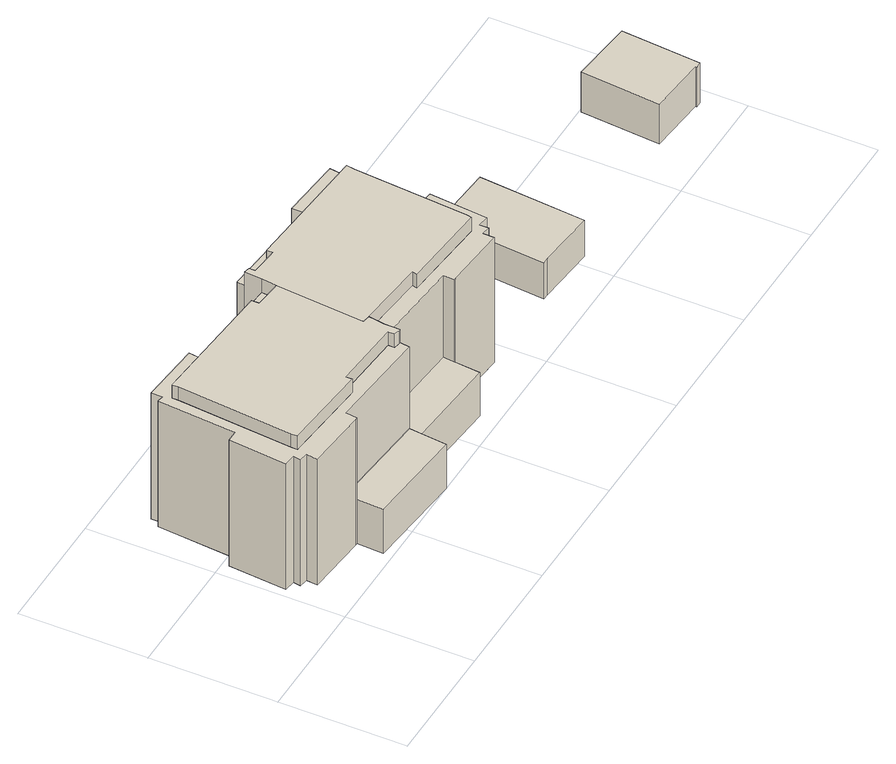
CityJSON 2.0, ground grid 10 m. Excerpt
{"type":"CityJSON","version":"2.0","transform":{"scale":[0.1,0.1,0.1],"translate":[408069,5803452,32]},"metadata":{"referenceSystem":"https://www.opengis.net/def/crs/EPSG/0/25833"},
"CityObjects":{
"building1":{"type":"Building","attributes":{"Gemeindeschluessel":"11000009","BezugspunktDach":"2200","function":"51009_1610","measuredHeight":4.02,"storeysAboveGround":0},"address":[{"country":"Germany","locality":"Berlin"}],"geometry":[{"type":"Solid","lod":"1","boundaries":[[[[0,1,2,3,4,5]],[[6,7,8,9,10,11]],[[6,11,5,4]],[[7,6,4,3]],[[8,7,3,2]],[[9,8,2,1]],[[10,9,1,0]],[[11,10,0,5]]]]}]},
"building2":{"type":"Building","attributes":{"Gemeindeschluessel":"11000009","function":"31001_1010"},"address":[{"country":"Germany","locality":"Berlin","thoroughfareNumber":"9A, 9B","thoroughfareName":"Alt-Schmöckwitz"}],"children":["building2-1","building2-2","building2-3","building2-4"]},
"building2-1":{"type":"BuildingPart","attributes":{"BezugspunktDach":"2200","measuredHeight":13.47,"storeysAboveGround":3},"parents":["building2"],"geometry":[{"type":"MultiSurface","lod":"1","boundaries":[[[12,13,14,15,16,17,18,19,20,21,22,23,24,25,26]],[[27,28,29,30,31,32,33,34,35,36,37,38,39,40,41]],[[42,43,25,24]],[[29,28,24,23]],[[44,45,23,22]],[[46,44,22,21]],[[30,47,30,31]],[[32,31,32,48,46,21,20]],[[49,48,20,19]],[[50,49,19,18]],[[33,51,33,34]],[[52,50,34,35,34,18,17]],[[53,52,35,36,35,17,16]],[[54,53,36,37,36,16,15]],[[55,54,15,14]],[[39,38,39,56,55,14,13]],[[57,56,13,12]],[[27,41,26,25]],[[28,27,43,42]],[[30,29,45,44]],[[31,30,47,44,46]],[[46,48,32,31]],[[33,32,48,49]],[[34,33,51,49,50]],[[35,34,50,52]],[[36,35,52,53]],[[37,36,53,54]],[[38,37,54,55]],[[55,56,39,38]],[[40,39,56,57]],[[12,26,41,40]]]}]},
"building2-2":{"type":"BuildingPart","attributes":{"BezugspunktDach":"2200","measuredHeight":13.5,"storeysAboveGround":3},"parents":["building2"],"geometry":[{"type":"MultiSurface","lod":"1","boundaries":[[[58,59,60,61,62,63,64,12,26,25,65,66,67,68,69,70]],[[71,72,73,74,75,27,41,40,76,77,78,79,80,81,82,83]],[[84,85,70,69]],[[86,84,69,68]],[[73,87,86,72,68,67]],[[88,87,73,67,66]],[[75,89,88,90,66,65]],[[43,89,65,25]],[[26,41,26,12]],[[76,40,12,64],[40,76,91,57]],[[77,76,64,63]],[[78,77,63,62]],[[79,92,93,62,61]],[[94,92,79,61,60]],[[95,94,80,60,59]],[[96,95,81,59,58]],[[85,96,58,70]],[[71,83,85,84]],[[72,71,84,86]],[[72,86,87,73]],[[97,74,73,87,88]],[[74,90,88,89,75]],[[27,75,89,43]],[[41,27,25,26]],[[40,41,26,12]],[[91,76,40,57]],[[78,93,92,79]],[[80,79,92,94]],[[81,80,94,95]],[[98,82,81,95,96]],[[99,83,82,96,85]]]}]},
"building2-3":{"type":"BuildingPart","attributes":{"BezugspunktDach":"2200","measuredHeight":11.38,"storeysAboveGround":3},"parents":["building2"],"geometry":[{"type":"MultiSurface","lod":"1","boundaries":[[[100,101,102,103,104,105,106,107,108,92,94,95,96,85,87,88,89,43,42,109,110,111,112,113,114,115,116]],[[117,118,119,120,121,122,123,124,125,126,127,128,129,130,131,132,133,134,8,7,6,135,136,137,138,139,140]],[[117,140,116,115]],[[118,117,115,114]],[[119,118,114,113]],[[120,119,113,112]],[[121,120,112,111]],[[122,121,111,110]],[[123,122,110,109]],[[124,123,109,42]],[[125,124,28,27]],[[126,125,27,75,89]],[[127,126,141,75,74]],[[128,127,74,73,87]],[[129,128,87,73,72,71,83]],[[130,129,85,83,82]],[[131,130,82,81]],[[132,131,81,80]],[[133,132,80,79,92]],[[134,133,79,78,93,108]],[[8,134,108,107]],[[7,8,107,106]],[[6,7,106,105]],[[135,6,105,104]],[[136,135,104,103]],[[137,136,103,102]],[[138,137,102,101]],[[139,138,101,100]],[[140,139,100,116]],[[27,28,42,43]],[[43,89,75,27]],[[74,75,141,89,88]],[[142,88,87,73,74]],[[83,71,84,85]],[[84,71,72,86]],[[86,72,73,87]],[[82,83,85,96]],[[81,82,96,95]],[[80,81,95,94]],[[94,92,79,80]],[[92,93,78,79]]]}]},
"building2-4":{"type":"BuildingPart","attributes":{"BezugspunktDach":"2200","measuredHeight":11.33,"storeysAboveGround":3},"parents":["building2"],"geometry":[{"type":"MultiSurface","lod":"1","boundaries":[[[143,144,145,146,147,148,149,150,151,152,153,154,155,156,157,158,45,44,46,48,49,50,54,55,56,57,91]],[[40,39,38,37,34,33,32,31,30,29,159,160,161,162,163,164,165,166,167,168,169,170,171,172,173,174,76]],[[159,29,45,158]],[[160,159,158,157]],[[161,160,157,156]],[[162,161,156,155]],[[163,162,155,154]],[[164,163,154,153]],[[165,164,153,152]],[[166,165,152,151]],[[167,166,151,150]],[[168,167,150,149]],[[169,168,149,148]],[[170,169,148,147]],[[171,170,147,146]],[[172,171,146,145]],[[173,172,145,144]],[[174,173,144,143]],[[76,174,143,91]],[[40,76,175,91,57]],[[176,39,40,57,56]],[[38,39,177,56,55]],[[37,38,55,54]],[[34,35,52,50]],[[36,53,52,178,35]],[[37,54,53,179,36]],[[180,33,34,50,49]],[[181,32,33,49,48]],[[32,48,46,31]],[[30,31,46,44]],[[30,44,45,29]]]}]},
"building3":{"type":"Building","attributes":{"Gemeindeschluessel":"11000009","BezugspunktDach":"2200","function":"51009_1610","measuredHeight":3.92,"storeysAboveGround":0},"address":[{"country":"Germany","locality":"Berlin"}],"geometry":[{"type":"Solid","lod":"1","boundaries":[[[[182,183,184,185,186,2,1]],[[187,77,76,174,173,188,189]],[[187,189,1,2]],[[77,187,2,186]],[[76,77,186,185]],[[174,76,185,184]],[[173,174,184,183]],[[188,173,183,182]],[[189,188,182,1]]]]}]},
"building4":{"type":"Building","attributes":{"Gemeindeschluessel":"11000009","BezugspunktDach":"2200","function":"31001_2723","measuredHeight":3.35,"storeysAboveGround":1},"address":[{"country":"Germany","locality":"Berlin","thoroughfareNumber":"9C (1)","thoroughfareName":"Alt-Schmöckwitz"}],"geometry":[{"type":"Solid","lod":"1","boundaries":[[[[190,191,192,193,194]],[[195,196,197,198,199]],[[195,199,194,193]],[[196,195,193,192]],[[197,196,192,191]],[[198,197,191,190]],[[199,198,190,194]]]]}]},
"building5":{"type":"Building","attributes":{"Gemeindeschluessel":"11000009","BezugspunktDach":"2200","function":"31001_2723","measuredHeight":3.63,"storeysAboveGround":1},"address":[{"country":"Germany","locality":"Berlin","thoroughfareNumber":"9D (1)","thoroughfareName":"Alt-Schmöckwitz"}],"geometry":[{"type":"Solid","lod":"1","boundaries":[[[[200,201,202,203,204,205]],[[206,207,208,209,210,211]],[[206,211,205,204]],[[207,206,204,203]],[[208,207,203,202]],[[209,208,202,201]],[[210,209,201,200]],[[211,210,200,205]]]]}]}
},
"vertices":[
[151,0,49],[153,20,49],[154,30,49],[73,37,49],[72,28,49],[71,7,49],[72,28,9],[73,37,9],[154,30,9],[153,20,9],[151,0,9],[71,7,9],
[157,63,135],[212,58,135],[211,54,135],[281,48,135],[282,52,135],[289,143,135],[290,149,135],[186,157,135],[186,152,135],[164,154,135],[164,159,135],[159,160,135],[158,146,135],[157,134,135],[151,64,135],[157,134,10],[158,146,10],[159,160,10],[164,159,10],[164,154,10],[186,152,10],[186,157,10],[290,149,10],[289,143,10],[282,52,10],[281,48,10],[211,54,10],[212,58,10],[157,63,10],[151,64,10],[158,146,123],[157,134,123],[164,159,123],[159,160,123],[164,154,123],[164,159,67],[186,152,123],[186,157,123],[290,149,123],[186,157,54],[289,143,123],[282,52,123],[281,48,123],[211,54,123],[212,58,123],[157,63,123],
[94,43,135],[94,48,135],[149,44,135],[149,39,135],[154,38,135],[155,38,135],[155,50,135],[135,136,135],[135,142,135],[32,150,135],[32,145,135],[24,54,135],[24,49,135],[24,54,10],[32,145,10],[32,150,10],[135,142,10],[135,136,10],[155,50,10],[155,38,10],[154,38,10],[149,39,10],[149,44,10],[94,48,10],[94,43,10],[24,49,10],[24,54,123],[24,49,123],[32,145,123],[32,150,123],[135,142,123],[135,136,123],[135,142,69],[155,50,123],[149,39,123],[154,38,123],[149,44,123],[94,48,123],[94,43,123],[135,142,79],[94,43,41],[24,49,66],
[16,48,123],[15,42,123],[22,41,123],[21,32,123],[70,28,123],[72,28,123],[73,37,123],[154,30,123],[155,38,123],[78,152,123],[79,161,123],[30,165,123],[30,156,123],[25,157,123],[20,95,123],[11,95,123],[7,49,123],[11,95,9],[20,95,9],[25,157,9],[30,156,9],[30,165,9],[79,161,9],[78,152,9],[158,146,9],[157,134,9],[135,136,9],[135,142,9],[32,150,9],[24,49,9],[94,43,9],[94,48,9],[149,44,9],[149,39,9],[155,38,9],[70,28,9],[21,32,9],[22,41,9],[15,42,9],[16,48,9],[7,49,9],[135,136,99],[135,142,68],
[231,44,123],[230,35,123],[232,35,123],[282,31,123],[282,40,123],[289,39,123],[289,46,123],[298,45,123],[302,91,123],[293,92,123],[298,154,123],[293,155,123],[294,164,123],[245,168,123],[245,159,123],[160,166,123],[160,166,10],[245,159,10],[245,168,10],[294,164,10],[293,155,10],[298,154,10],[293,92,10],[302,91,10],[298,45,10],[289,46,10],[289,39,10],[282,40,10],[282,31,10],[232,35,10],[230,35,10],[231,44,10],[155,50,67],[212,58,93],[212,58,67],[289,143,67],[282,52,73],[186,157,98],[186,152,78],
[228,14,49],[230,35,49],[231,44,49],[155,50,49],[155,38,49],[154,30,10],[228,14,10],[153,20,10],
[359,30,45],[406,26,45],[413,110,45],[361,114,45],[354,30,45],[361,114,12],[413,110,12],[406,26,12],[359,30,12],[354,30,12],
[583,32,45],[583,31,45],[588,31,45],[593,94,45],[542,99,45],[537,36,45],[542,99,9],[593,94,9],[588,31,9],[583,31,9],[583,32,9],[537,36,9]
]}
